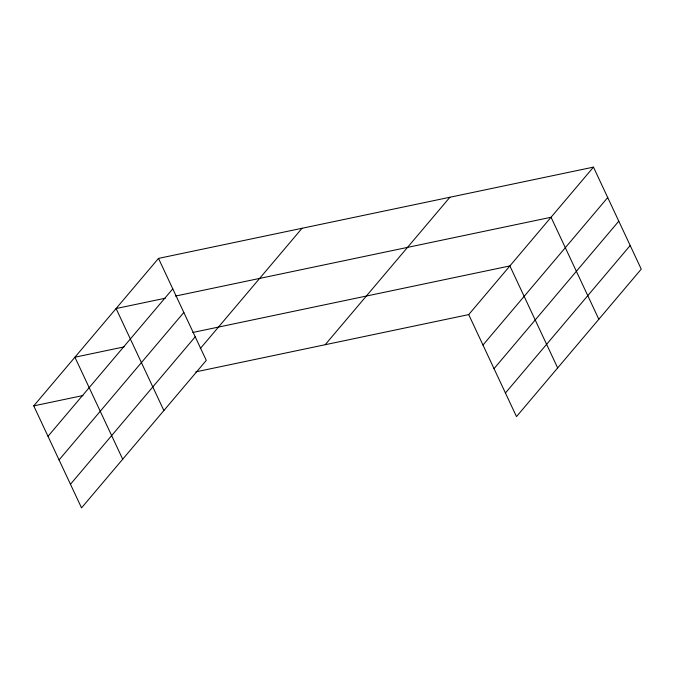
<?xml version="1.0" encoding="UTF-8"?>
<svg xmlns="http://www.w3.org/2000/svg" width="675" height="675" viewBox="0 0 675 675"><rect width="100%" height="100%" fill="white"/><g stroke="black" fill="none" stroke-linecap="round" stroke-linejoin="round"><path stroke-width="1.01" d="M158.507 258.398L206.288 360.399L81.532 507.878L33.75 405.877L158.507 258.398L593.468 167.122L641.25 269.123L516.493 416.602L468.712 314.601L593.468 167.122M48.009 436.312L172.758 288.832M59.071 459.928L183.828 312.449M70.47 484.262L195.227 336.783M200.239 348.629L302.046 228.277M325.173 344.723L449.93 197.243M482.971 345.035L607.728 197.556M494.032 368.651L618.789 221.172M505.432 392.985L630.188 245.506M165.299 298.215L116.092 308.543L163.873 410.543M175.551 296.063L551.053 217.266L598.835 319.267M124.133 346.882L74.917 357.21L122.698 459.211M192.822 332.463L509.887 265.933L557.668 367.934M33.75 405.877L82.966 395.55M195.775 371.874L468.712 314.601"/></g></svg>
